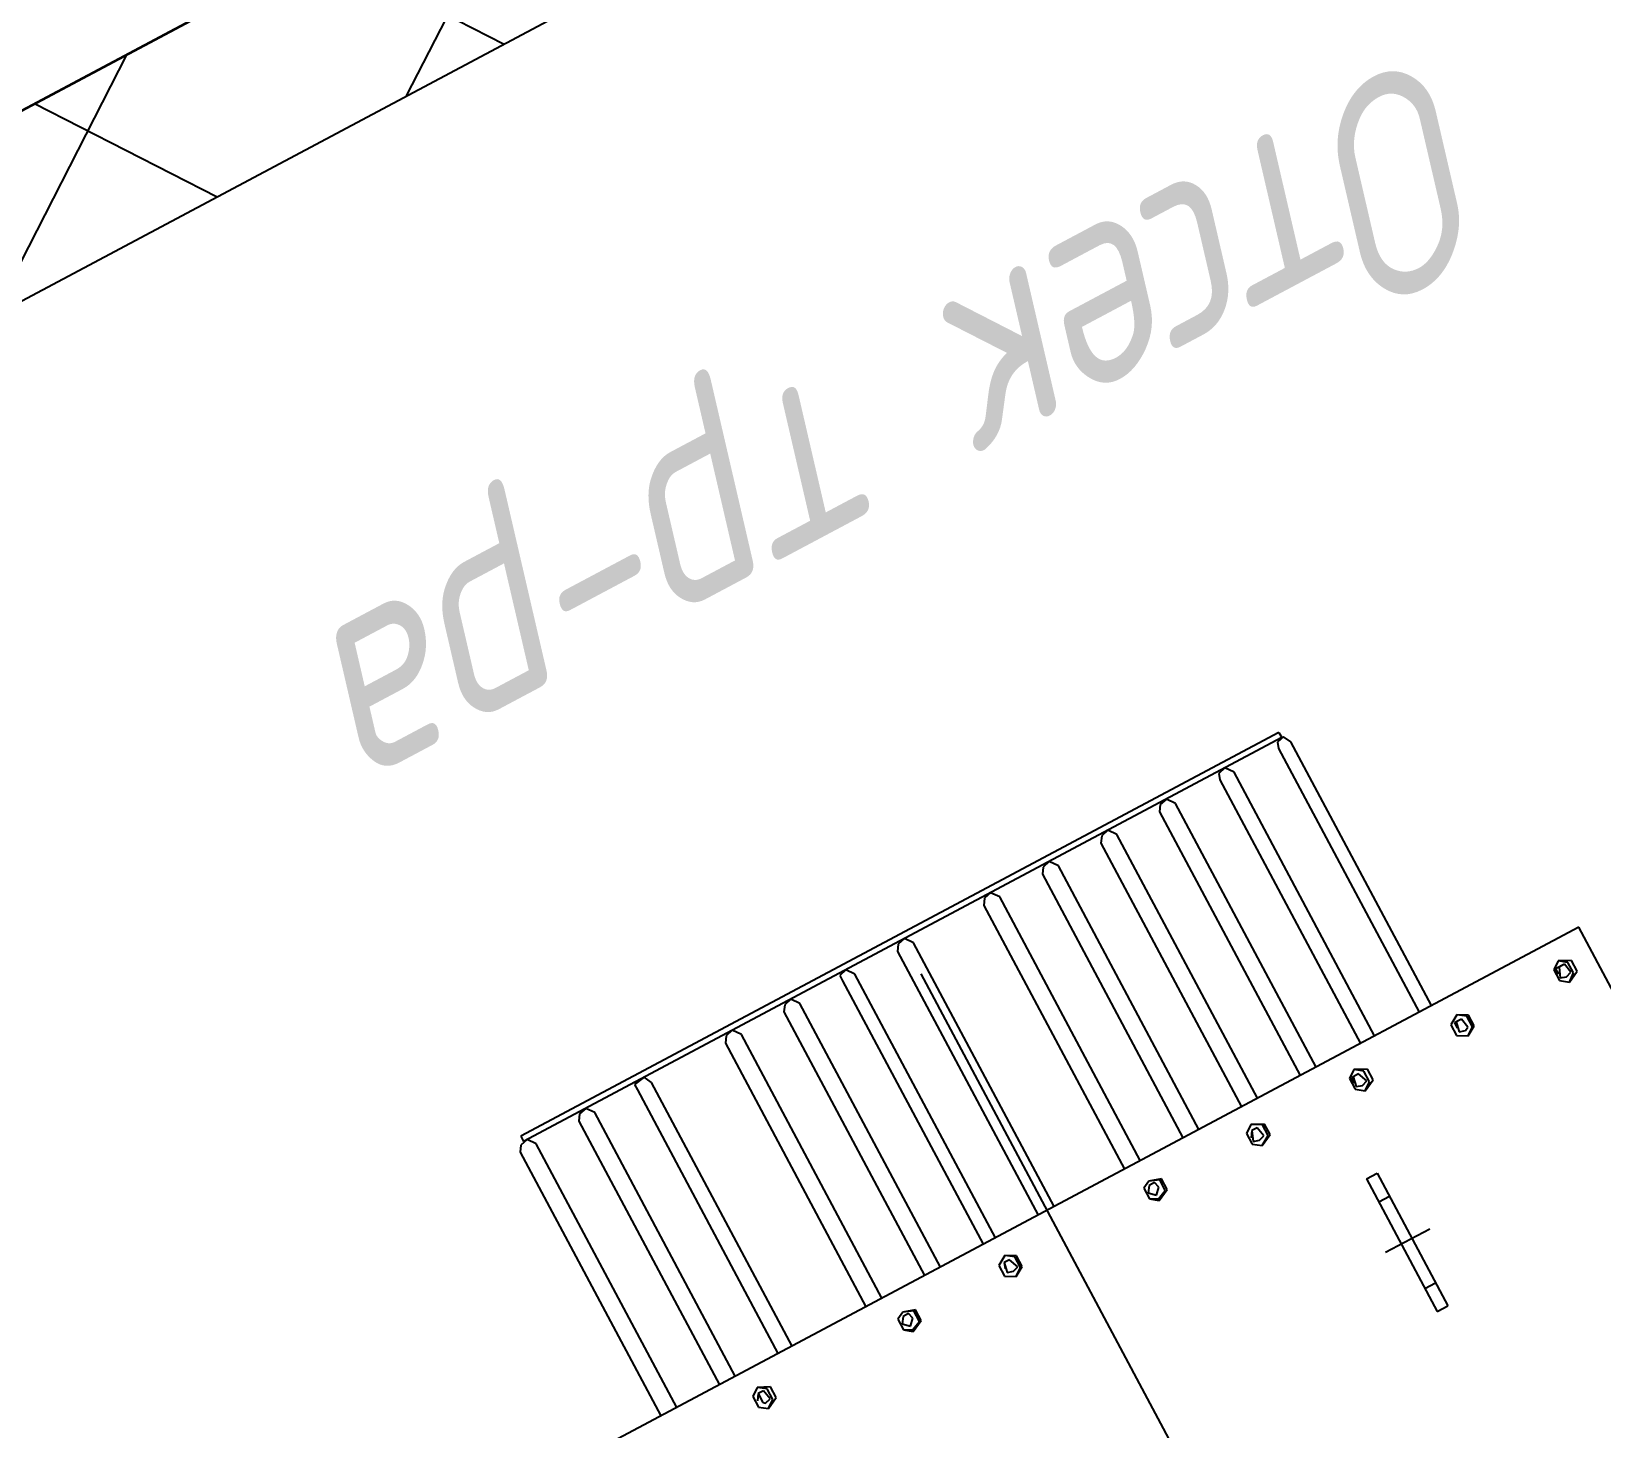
# Model space of a CAD drawing. Extents: x 5370511 to 5386565, y 1010429 to 1053793.
# Drawn here: x 5379989.571 to 5379991.437, y 1040738.766 to 1040740.427 of the extents above; entities that cross this region are included whole.
import ezdxf
from ezdxf import colors
from ezdxf.entities.mleader import LeaderData, LeaderLine
from ezdxf.math import Vec2, Vec3

# ---------------------------------------------------------------- set-up
doc = ezdxf.new("R2010")
doc.units = 0
doc.layers.get('0').update_dxf_attribs({"linetype": 'CONTINUOUS'})
for name, color, linetype, lineweight in [('ЭС (текст)', 7, 'CONTINUOUS', 25), ('ЭС (тонкий)', 7, 'CONTINUOUS', 25), ('ЭС сети', 1, 'CONTINUOUS', 50)]:
    doc.layers.add(name, color=color, linetype=linetype, lineweight=lineweight)
doc.styles.add('ГОСТ_НИПИ', font='gost_nipi.shx', dxfattribs={"oblique": 15})
doc.styles.add('ЭС', font='gost_nipi.shx', dxfattribs={"oblique": 14.99997778074544})

# ---------------------------------------------------------------- blocks, each defined once
blk = doc.blocks.new('A$C277B5DBA')
blk.add_line((0, 33.865495398235), (0, -1.151374571691122))
for points in [[(-5.105572983807832, 34.40006326860317), (5.105572983808401, 34.40006326860317)], [(-5.105572983807832, 34.40006326860317), (-5.105572983807832, 34.32855963815383)], [(5.105572983808401, 34.40006326860317), (5.105572983808401, 34.32855963815383)], [(-5.177290551621553, 34.23322146422118), (-5.129478839745644, 34.32855963815383)], [(-5.177290551621553, 30.68098132412837), (-5.177290551621553, 34.23322146422118)], [(-5.129478839745644, 34.32855963815383), (-5.033855415994111, 34.30472509467058)], [(-5.105572983807832, 34.32855963815383), (5.105572983808401, 34.32855963815383)], [(-5.033855415994111, 34.30472509467058), (-5.009949560055901, 34.23322146422118)], [(-5.009949560055901, 34.23322146422118), (-5.009949560055901, 30.68098132412837)], [(-4.412303161607753, 34.23322146422118), (-4.340585593793804, 34.32855963815383)], [(-4.412303161607753, 30.68098132412837), (-4.412303161607753, 34.23322146422118)], [(-4.340585593793804, 34.32855963815383), (-4.244962170042044, 34.30472509467058)], [(-4.244962170042044, 34.30472509467058), (-4.221056314104061, 34.23322146422118)], [(-4.221056314104061, 34.23322146422118), (-4.221056314104061, 30.68098132412837)], [(-3.623409915655571, 34.23322146422118), (-3.551692347841794, 34.32855963815383)], [(-3.623409915655571, 30.68098132412837), (-3.623409915655571, 34.23322146422118)], [(-3.551692347841794, 34.32855963815383), (-3.456068924089919, 34.30472509467058)], [(-3.456068924089919, 34.30472509467058), (-3.408257212214096, 34.23322146422118)], [(-3.408257212214096, 34.23322146422118), (-3.408257212214096, 30.68098132412837)], [(-2.834516669703476, 34.23322146422118), (-2.762799101889755, 34.32855963815383)], [(-2.834516669703476, 30.68098132412837), (-2.834516669703476, 34.23322146422118)], [(-2.762799101889755, 34.32855963815383), (-2.667175678137994, 34.30472509467058)], [(-2.667175678137994, 34.30472509467058), (-2.619363966262085, 34.23322146422118)], [(-2.619363966262085, 34.23322146422118), (-2.619363966262085, 30.68098132412837)], [(-2.045623423751437, 34.23322146422118), (-1.973905855937716, 34.32855963815383)], [(-2.045623423751437, 30.68098132412837), (-2.045623423751437, 34.23322146422118)], [(-1.973905855937716, 34.32855963815383), (-1.878282432185955, 34.30472509467058)], [(-1.878282432185955, 34.30472509467058), (-1.830470720310046, 34.23322146422118)], [(-1.830470720310046, 34.23322146422118), (-1.830470720310046, 30.68098132412837)], [(-1.256730177799426, 34.23322146422118), (-1.185012609985705, 34.32855963815383)], [(-1.256730177799426, 30.68098132412837), (-1.256730177799426, 34.23322146422118)], [(-1.185012609985705, 34.32855963815383), (-1.089389186233944, 34.30472509467058)], [(-1.089389186233944, 34.30472509467058), (-1.041577474358036, 34.23322146422118)], [(-1.041577474358036, 34.23322146422118), (-1.041577474358036, 30.68098132412837)], [(-0.09562342375150479, 34.23322146422118), (-0.0239058559376133, 34.32855963815383)], [(-0.09562342375150479, 30.68098132412837), (-0.09562342375150479, 34.23322146422118)], [(-0.0239058559376133, 34.32855963815383), (0.0717175678140336, 34.30472509467058)], [(0.0717175678140336, 34.30472509467058), (0.1195292796898855, 34.23322146422118)], [(0.1195292796898855, 34.23322146422118), (0.1195292796898855, 30.68098132412837)], [(0.6932698222005058, 34.23322146422118), (0.7649873900141984, 34.32855963815383)], [(0.6932698222005058, 30.68098132412837), (0.6932698222005058, 34.23322146422118)], [(0.7649873900141984, 34.32855963815383), (0.8606108137661295, 34.30472509467058)], [(0.8606108137661295, 34.30472509467058), (0.8606108137661295, 34.23322146422118)], [(0.8606108137661295, 34.23322146422118), (0.8606108137661295, 30.68098132412837)], [(1.434351356276721, 34.23322146422118), (1.506068924090442, 34.32855963815383)], [(1.434351356276721, 30.68098132412837), (1.434351356276721, 34.23322146422118)], [(1.506068924090442, 34.32855963815383), (1.601692347842203, 34.30472509467058)], [(1.601692347842203, 34.30472509467058), (1.649504059718112, 34.23322146422118)], [(1.649504059718112, 34.23322146422118), (1.649504059718112, 30.68098132412837)], [(2.223244602228732, 34.23322146422118), (2.294962170042453, 34.32855963815383)], [(2.223244602228732, 30.68098132412837), (2.223244602228732, 34.23322146422118)], [(2.294962170042453, 34.32855963815383), (2.390585593794214, 34.30472509467058)], [(2.390585593794214, 34.30472509467058), (2.438397305670122, 34.23322146422118)], [(2.438397305670122, 34.23322146422118), (2.438397305670122, 30.68098132412837)], [(3.432163068152619, 34.23322146422118), (3.479974780028357, 34.32855963815383)], [(3.432163068152619, 30.68098132412837), (3.432163068152619, 34.23322146422118)], [(3.479974780028357, 34.32855963815383), (3.62340991565614, 34.30472509467058)], [(3.62340991565614, 34.30472509467058), (3.62340991565614, 34.23322146422118)], [(3.62340991565614, 34.23322146422118), (3.62340991565614, 30.68098132412837)], [(4.19715045816659, 34.23322146422118), (4.268868025980368, 34.32855963815383)], [(4.19715045816659, 30.68098132412837), (4.19715045816659, 34.23322146422118)], [(4.268868025980368, 34.32855963815383), (4.364491449732299, 34.30472509467058)], [(4.364491449732299, 34.30472509467058), (4.41230316160798, 34.23322146422118)], [(4.41230316160798, 34.23322146422118), (4.41230316160798, 30.68098132412837)], [(4.9860437041186, 34.23322146422118), (5.057761271932435, 34.32855963815383)], [(4.9860437041186, 30.68098132412837), (4.9860437041186, 34.23322146422118)], [(5.057761271932435, 34.32855963815383), (5.153384695684252, 34.30472509467058)], [(5.153384695684252, 34.30472509467058), (5.201196407560047, 34.23322146422118)], [(5.201196407560047, 34.23322146422118), (5.201196407560047, 30.68098132412837)], [(-7.161476594470756, 3.716365231989563), (-7.161476594470727, 30.68098132412837)], [(-7.161476594470727, 30.68098132412837), (7.161476594471281, 30.68098132412837)], [(-6.898512179153201, 30.37113225884742), (-6.755077043525802, 30.44263588929687)], [(-6.850700467277477, 30.37113225884742), (-6.755077043525802, 30.44263588929687)], [(-6.755077043525802, 30.44263588929687), (-6.659453619773998, 30.37113225884742)], [(-6.755077043525802, 30.44263588929687), (-6.659453619773998, 30.37113225884742)], [(-5.511972534752786, 30.37113225884742), (-5.392443255063171, 30.44263588929687)], [(-5.488066678814903, 30.37113225884742), (-5.392443255063171, 30.44263588929687)], [(-5.392443255063171, 30.44263588929687), (-5.272913975373541, 30.37113225884742)], [(-5.392443255063171, 30.44263588929687), (-5.272913975373541, 30.37113225884742)], [(-4.149338746290198, 30.37113225884742), (-4.005903610662614, 30.44263588929687)], [(-4.101527034414374, 30.37113225884742), (-4.005903610662614, 30.44263588929687)], [(-4.005903610662614, 30.44263588929687), (-3.910280186910882, 30.37113225884742)], [(-4.005903610662614, 30.44263588929687), (-3.910280186910882, 30.37113225884742)], [(-2.762799101889755, 30.37113225884742), (-2.619363966262085, 30.44263588929687)], [(-2.7388932459518, 30.37113225884742), (-2.619363966262085, 30.44263588929687)], [(-2.619363966262085, 30.44263588929687), (-2.523740542510325, 30.37113225884742)], [(-2.619363966262085, 30.44263588929687), (-2.523740542510325, 30.37113225884742)], [(-1.376259457489226, 30.37113225884742), (-1.232824321861528, 30.4188013458138)], [(-1.352353601551243, 30.37113225884742), (-1.232824321861528, 30.4188013458138)], [(-1.232824321861528, 30.4188013458138), (-1.137200898109796, 30.37113225884742)], [(-1.232824321861528, 30.4188013458138), (-1.137200898109796, 30.37113225884742)], [(0.5737405425108761, 30.37113225884742), (0.6932698222005058, 30.44263588929687)], [(0.5976463984488589, 30.37113225884742), (0.6932698222005058, 30.44263588929687)], [(0.6932698222005058, 30.44263588929687), (0.8127991018902208, 30.37113225884742)], [(0.6932698222005058, 30.44263588929687), (0.8127991018902208, 30.37113225884742)], [(1.936374330973393, 30.37113225884742), (2.079809466601063, 30.4188013458138)], [(1.960280186911319, 30.37113225884742), (2.079809466601063, 30.4188013458138)], [(2.079809466601063, 30.4188013458138), (2.175432890352823, 30.37113225884742)], [(2.079809466601063, 30.4188013458138), (2.175432890352823, 30.37113225884742)], [(3.886374330973354, 30.37113225884742), (4.029809466601137, 30.44263588929687)], [(3.934186042849291, 30.37113225884742), (4.029809466601137, 30.44263588929687)], [(4.029809466601137, 30.44263588929687), (4.125432890352698, 30.37113225884742)], [(4.029809466601137, 30.44263588929687), (4.125432890352698, 30.37113225884742)], [(-6.898512179153201, 30.22812499794851), (-6.898512179153201, 30.37113225884742)], [(-6.850700467277477, 30.22812499794851), (-6.850700467277477, 30.37113225884742)], [(-6.826794611339565, 30.2519595414317), (-6.802888755401611, 30.37113225884742)], [(-6.826794611339565, 30.2519595414317), (-6.802888755401611, 30.37113225884742)], [(-6.755077043525802, 30.22812499794851), (-6.826794611339565, 30.2519595414317)], [(-6.755077043525802, 30.22812499794851), (-6.826794611339565, 30.2519595414317)], [(-6.802888755401611, 30.37113225884742), (-6.731171187587719, 30.37113225884742)], [(-6.802888755401611, 30.37113225884742), (-6.683359475711896, 30.37113225884742)], [(-6.683359475711896, 30.2519595414317), (-6.755077043525802, 30.22812499794851)], [(-6.731171187587719, 30.37113225884742), (-6.683359475711896, 30.2519595414317)], [(-6.683359475711896, 30.37113225884742), (-6.683359475711896, 30.29962862839808)], [(-6.659453619773998, 30.37113225884742), (-6.659453619773998, 30.22812499794851)], [(-6.659453619773998, 30.37113225884742), (-6.659453619773998, 30.22812499794851)], [(-5.511972534752786, 30.22812499794851), (-5.511972534752786, 30.37113225884742)], [(-5.488066678814903, 30.22812499794851), (-5.488066678814903, 30.37113225884742)], [(-5.440254966939008, 30.2519595414317), (-5.416349111001097, 30.37113225884742)], [(-5.440254966939008, 30.2519595414317), (-5.416349111001097, 30.37113225884742)], [(-5.392443255063171, 30.22812499794851), (-5.440254966939008, 30.2519595414317)], [(-5.392443255063171, 30.22812499794851), (-5.440254966939008, 30.2519595414317)], [(-5.416349111001097, 30.37113225884742), (-5.34463154318729, 30.37113225884742)], [(-5.416349111001097, 30.37113225884742), (-5.32072568724945, 30.37113225884742)], [(-5.32072568724945, 30.2519595414317), (-5.392443255063171, 30.22812499794851)], [(-5.34463154318729, 30.37113225884742), (-5.32072568724945, 30.2519595414317)], [(-5.32072568724945, 30.37113225884742), (-5.32072568724945, 30.29962862839808)], [(-5.272913975373541, 30.37113225884742), (-5.272913975373541, 30.22812499794851)], [(-5.272913975373541, 30.37113225884742), (-5.272913975373541, 30.22812499794851)], [(-4.149338746290198, 30.22812499794851), (-4.149338746290198, 30.37113225884742)], [(-4.101527034414374, 30.22812499794851), (-4.101527034414374, 30.37113225884742)], [(-4.077621178476505, 30.2519595414317), (-4.029809466600597, 30.37113225884742)], [(-4.077621178476505, 30.2519595414317), (-4.029809466600597, 30.37113225884742)], [(-4.005903610662614, 30.22812499794851), (-4.077621178476505, 30.2519595414317)], [(-4.005903610662614, 30.22812499794851), (-4.077621178476505, 30.2519595414317)], [(-4.029809466600597, 30.37113225884742), (-3.958091898786762, 30.37113225884742)], [(-4.029809466600597, 30.37113225884742), (-3.934186042848722, 30.37113225884742)], [(-3.934186042848722, 30.2519595414317), (-4.005903610662614, 30.22812499794851)], [(-3.958091898786762, 30.37113225884742), (-3.934186042848722, 30.2519595414317)], [(-3.934186042848722, 30.37113225884742), (-3.934186042848722, 30.29962862839808)], [(-3.910280186910882, 30.37113225884742), (-3.910280186910882, 30.22812499794851)], [(-3.910280186910882, 30.37113225884742), (-3.910280186910882, 30.22812499794851)], [(-2.762799101889755, 30.22812499794851), (-2.762799101889755, 30.37113225884742)], [(-2.7388932459518, 30.22812499794851), (-2.7388932459518, 30.37113225884742)], [(-2.691081534075835, 30.2519595414317), (-2.667175678137994, 30.37113225884742)], [(-2.691081534075835, 30.2519595414317), (-2.667175678137994, 30.37113225884742)], [(-2.619363966262085, 30.22812499794851), (-2.691081534075835, 30.2519595414317)], [(-2.619363966262085, 30.22812499794851), (-2.691081534075835, 30.2519595414317)], [(-2.667175678137994, 30.37113225884742), (-2.595458110324159, 30.37113225884742)], [(-2.667175678137994, 30.37113225884742), (-2.595458110324159, 30.37113225884742)], [(-2.547646398448165, 30.2519595414317), (-2.619363966262085, 30.22812499794851)], [(-2.595458110324159, 30.37113225884742), (-2.547646398448165, 30.2519595414317)], [(-2.595458110324159, 30.37113225884742), (-2.547646398448165, 30.29962862839808)], [(-2.523740542510325, 30.37113225884742), (-2.523740542510325, 30.22812499794851)], [(-2.523740542510325, 30.37113225884742), (-2.523740542510325, 30.22812499794851)], [(-1.376259457489226, 30.22812499794856), (-1.376259457489226, 30.37113225884742)], [(-1.352353601551243, 30.22812499794856), (-1.352353601551243, 30.37113225884742)], [(-1.304541889675278, 30.29962862839813), (-1.280636033737466, 30.37113225884742)], [(-1.304541889675278, 30.29962862839813), (-1.280636033737466, 30.37113225884742)], [(-1.232824321861528, 30.22812499794856), (-1.304541889675278, 30.29962862839813)], [(-1.232824321861528, 30.22812499794856), (-1.304541889675278, 30.29962862839813)], [(-1.280636033737466, 30.37113225884742), (-1.208918465923631, 30.37113225884742)], [(-1.280636033737466, 30.37113225884742), (-1.208918465923631, 30.37113225884742)], [(-1.161106754047609, 30.29962862839813), (-1.232824321861528, 30.22812499794856)], [(-1.208918465923631, 30.37113225884742), (-1.161106754047609, 30.29962862839813)], [(-1.208918465923631, 30.37113225884742), (-1.161106754047609, 30.29962862839813)], [(-1.137200898109796, 30.37113225884742), (-1.137200898109796, 30.22812499794856)], [(-1.137200898109796, 30.37113225884742), (-1.137200898109796, 30.22812499794856)], [(0.5737405425108761, 30.22812499794851), (0.5737405425108761, 30.37113225884742)], [(0.5976463984488589, 30.22812499794851), (0.5976463984488589, 30.37113225884742)], [(0.6215522543865575, 30.2519595414317), (0.6693639662624946, 30.37113225884742)], [(0.6215522543865575, 30.2519595414317), (0.6693639662624946, 30.37113225884742)], [(0.6932698222005058, 30.22812499794851), (0.6215522543865575, 30.2519595414317)], [(0.6932698222005058, 30.22812499794851), (0.6215522543865575, 30.2519595414317)], [(0.6693639662624946, 30.37113225884742), (0.7410815340764714, 30.37113225884742)], [(0.6693639662624946, 30.37113225884742), (0.7410815340764714, 30.37113225884742)], [(0.7649873900141984, 30.2519595414317), (0.6932698222005058, 30.22812499794851)], [(0.7410815340764714, 30.37113225884742), (0.7649873900141984, 30.2519595414317)], [(0.7410815340764714, 30.37113225884742), (0.7649873900141984, 30.29962862839808)], [(0.8127991018902208, 30.37113225884742), (0.8127991018902208, 30.22812499794851)], [(0.8127991018902208, 30.37113225884742), (0.8127991018902208, 30.22812499794851)], [(1.936374330973393, 30.22812499794856), (1.936374330973393, 30.37113225884742)], [(1.960280186911319, 30.22812499794856), (1.960280186911319, 30.37113225884742)], [(2.008091898787285, 30.29962862839813), (2.031997754725154, 30.37113225884742)], [(2.008091898787285, 30.29962862839813), (2.031997754725154, 30.37113225884742)], [(2.079809466601063, 30.22812499794856), (2.008091898787285, 30.29962862839813)], [(2.079809466601063, 30.22812499794856), (2.008091898787285, 30.29962862839813)], [(2.031997754725154, 30.37113225884742), (2.103715322538989, 30.37113225884742)], [(2.031997754725154, 30.37113225884742), (2.103715322538989, 30.37113225884742)], [(2.151527034414983, 30.29962862839813), (2.079809466601063, 30.22812499794856)], [(2.103715322538989, 30.37113225884742), (2.151527034414983, 30.29962862839813)], [(2.103715322538989, 30.37113225884742), (2.151527034414983, 30.29962862839813)], [(2.175432890352823, 30.37113225884742), (2.175432890352823, 30.22812499794856)], [(2.175432890352823, 30.37113225884742), (2.175432890352823, 30.22812499794856)], [(3.886374330973354, 30.22812499794851), (3.886374330973354, 30.37113225884742)], [(3.934186042849291, 30.22812499794851), (3.934186042849291, 30.37113225884742)], [(3.958091898786989, 30.2519595414317), (3.981997754725143, 30.37113225884742)], [(3.958091898786989, 30.2519595414317), (3.981997754725143, 30.37113225884742)], [(4.029809466601137, 30.22812499794851), (3.958091898786989, 30.2519595414317)], [(4.029809466601137, 30.22812499794851), (3.958091898786989, 30.2519595414317)], [(3.981997754725143, 30.37113225884742), (4.053715322539034, 30.37113225884742)], [(3.981997754725143, 30.37113225884742), (4.053715322539034, 30.37113225884742)], [(4.053715322539034, 30.2519595414317), (4.029809466601137, 30.22812499794851)], [(4.053715322539034, 30.37113225884742), (4.053715322539034, 30.2519595414317)], [(4.053715322539034, 30.37113225884742), (4.101527034414943, 30.29962862839808)], [(4.125432890352698, 30.37113225884742), (4.125432890352698, 30.22812499794851)], [(4.125432890352698, 30.37113225884742), (4.125432890352698, 30.22812499794851)], [(-6.755077043525802, 30.15662136749911), (-6.898512179153201, 30.22812499794851)], [(-6.755077043525802, 30.15662136749911), (-6.850700467277477, 30.22812499794851)], [(-6.659453619773998, 30.22812499794851), (-6.755077043525802, 30.15662136749911)], [(-6.659453619773998, 30.22812499794851), (-6.755077043525802, 30.15662136749911)], [(-5.392443255063171, 30.15662136749911), (-5.511972534752786, 30.22812499794851)], [(-5.392443255063171, 30.15662136749911), (-5.488066678814903, 30.22812499794851)], [(-5.272913975373541, 30.22812499794851), (-5.392443255063171, 30.15662136749911)], [(-5.272913975373541, 30.22812499794851), (-5.392443255063171, 30.15662136749911)], [(-4.005903610662614, 30.15662136749911), (-4.149338746290198, 30.22812499794851)], [(-4.005903610662614, 30.15662136749911), (-4.101527034414374, 30.22812499794851)], [(-3.910280186910882, 30.22812499794851), (-4.005903610662614, 30.15662136749911)], [(-3.910280186910882, 30.22812499794851), (-4.005903610662614, 30.15662136749911)], [(-2.619363966262085, 30.15662136749911), (-2.762799101889755, 30.22812499794851)], [(-2.619363966262085, 30.15662136749911), (-2.7388932459518, 30.22812499794851)], [(-2.523740542510325, 30.22812499794851), (-2.619363966262085, 30.15662136749911)], [(-2.523740542510325, 30.22812499794851), (-2.619363966262085, 30.15662136749911)], [(-1.232824321861528, 30.15662136749911), (-1.376259457489226, 30.22812499794856)], [(-1.232824321861528, 30.18045591098235), (-1.352353601551243, 30.22812499794856)], [(-1.137200898109796, 30.22812499794856), (-1.232824321861528, 30.18045591098235)], [(-1.137200898109796, 30.22812499794856), (-1.232824321861528, 30.15662136749911)], [(0.6932698222005058, 30.15662136749911), (0.5737405425108761, 30.22812499794851)], [(0.6932698222005058, 30.15662136749911), (0.5976463984488589, 30.22812499794851)], [(0.8127991018902208, 30.22812499794851), (0.6932698222005058, 30.15662136749911)], [(0.8127991018902208, 30.22812499794851), (0.6932698222005058, 30.15662136749911)], [(2.079809466601063, 30.15662136749911), (1.936374330973393, 30.22812499794856)], [(2.079809466601063, 30.18045591098235), (1.960280186911319, 30.22812499794856)], [(2.175432890352823, 30.22812499794856), (2.079809466601063, 30.18045591098235)], [(2.175432890352823, 30.22812499794856), (2.079809466601063, 30.15662136749911)], [(4.029809466601137, 30.15662136749911), (3.886374330973354, 30.22812499794851)], [(4.029809466601137, 30.15662136749911), (3.934186042849291, 30.22812499794851)], [(4.125432890352698, 30.22812499794851), (4.029809466601137, 30.15662136749911)], [(4.125432890352698, 30.22812499794851), (4.029809466601137, 30.15662136749911)], [(-3.671221627531366, 29.22707417165635), (-3.671221627531366, 27.43948341042)], [(-3.527786491903925, 29.22707417165635), (-3.671221627531366, 29.22707417165635)], [(-3.527786491903925, 29.22707417165635), (-3.527786491903925, 27.43948341042)], [(-3.527786491903925, 28.91722510637522), (-3.671221627531366, 28.91722510637522)], [(-3.910280186910882, 28.34519606277974), (-3.312633788462335, 28.34519606277974)], [(-3.527786491903925, 27.74933247570085), (-3.671221627531366, 27.74933247570085)], [(-3.527786491903925, 27.43948341042), (-3.671221627531366, 27.43948341042)]]:
    blk.add_lwpolyline(points)
blk = doc.blocks.new('*U522')
blk.add_blockref('A$C277B5DBA', (0, 0))
blk = doc.blocks.new('*U645')
at = {"layer": 'ЭС (тонкий)', "transparency": 33554687}
h = blk.add_hatch(dxfattribs=at)
h.set_pattern_fill('ANSI37', color=253, angle=79.77202800376043)
h.set_pattern_definition([(124.7720280037604, (389.8221076882319, -736.7669303502602), (-2.608033060492139, -1.810742542544358), []), (214.7720280037603, (389.8221076882319, -736.7669303502602), (1.810742542544358, -2.608033060492139), [])])
h.paths.add_polyline_path([(222.3977735015176, -46.04235934410394), (262.3977735015212, -46.04235934396388), (262.3977735015285, -48.0423593439657), (222.3977735015285, -48.04235934410394)])
h.paths.add_polyline_path([(271.397773499664, -48.04235934393296), (273.3977734996622, -48.04235934392568), (273.3977734998332, -97.04235934392568), (271.397773499835, -97.04235934393296)], flags=17)
h.paths.add_polyline_path([(211.3977735035658, -99.04235934414396), (351.3977734914586, -99.04235934365465), (411.3977734877333, -99.04235934345274), (411.3977734877242, -96.12499739853706), (409.3977734877242, -96.12499739854252), (409.397773487726, -97.0423593434582), (351.3977734914513, -97.04235934365647), (351.3977734912803, -48.04235934365647), (409.397773487555, -48.04235934252506), (409.3977734877242, -96.58367837006813), (411.3977734877242, -96.12499739853706), (411.3977734875514, -46.0423593425196), (298.164321817512, -46.04235934383837), (298.1643218175211, -48.04235934384201), (349.3977734912785, -48.04235934366193), (349.3977734914531, -97.0423593427306), (213.3977735035567, -97.04235934413668), (213.3977735033893, -48.04235934320536), (280.1643218193838, -48.04235934297617), (280.1643218193783, -46.04235934390385), (211.397773503382, -46.042359343209)])
h.paths.add_polyline_path([(401.1258575833069, -46.04235934348367), (360.3977734894104, -46.04235934362737), (360.3977734894213, -48.04235934362373), (401.1258575833087, -48.04235934348549)])
at = {"layer": 'ЭС (тонкий)', "color": 253, "transparency": 33554687}
for p, q in [((211.3977735033857, -46.042359343209), (211.3977735035676, -99.04235934414578)), ((213.3977735035621, -97.04235934413668), (213.397773503393, -48.04235934320536))]:
    blk.add_line(p, q, dxfattribs=at)
blk.add_lwpolyline([(246.1623667599586, -38.54376613982072), (262.4020632271665, -46.04442335458384), (272.4020632189593, -46.04482804725899), (272.3999183477961, -99.04482800385972), (211.3999183977382, -99.04235937853969), (211.4020632689014, -46.04235942193895), (222.4020632599083, -46.04280458388143), (238.6423667661099, -38.54346181092819)], dxfattribs=at)
at = {"layer": 'ЭС (тонкий)', "color": 253, "transparency": 33554687, "xscale": -1, "rotation": 90}
blk.add_blockref('*U522', (259.3518411583898, -74.32229632349959), dxfattribs=at)
at = {"layer": 'ЭС (текст)', "color": 253, "transparency": 33554687, "style": 'ЭС', "oblique": 15}
blk.add_text('Отсек тр-ра', height=2.5, rotation=270, dxfattribs=at).set_placement((218.5959308036502, -63.77006199336211))
blk = doc.blocks.new('_None')

msp = doc.modelspace()

# ---------------------------------------------------------------- block references
at = {"layer": 'ЭС сети', "color": 1, "lineweight": 15, "xscale": 0.09999999999999999, "yscale": 0.09999999999999999, "zscale": 0.09999999999999999, "rotation": 298.0491553101125}
msp.add_blockref('*U645', (5379986.584096273, 1040762.701537619), dxfattribs=at)

# ---------------------------------------------------------------- next in the draw order: leaders
ml = msp.add_multileader_mtext('Standard')
ml.set_content('{\\Fgost_ful|c204;\\H1.00002x;2-х ярусная балка \\Pкабельной эстакады\\P\\f@Batang|b0|i0|c204|p18;\\H0.99998x;\\Q0;□\\fMS Shell Dlg 2|b0|i0|c204|p0;\\H0.70833x;\\Q15; \\Fgost_ful|c204;\\H1.4118x;140х140х5}', color=256, style='ГОСТ_НИПИ')
ml.set_leader_properties()
ml.set_arrow_properties(name='NONE')
ml.build(insert=Vec2(0, 0))
ml.multileader.update_dxf_attribs({"text_left_attachment_type": 6, "text_right_attachment_type": 6, "dogleg_length": 0.36})
ctx = ml.context
ctx.base_point, ctx.char_height, ctx.landing_gap_size, ctx.plane_origin, ctx.plane_x_axis, ctx.plane_y_axis = Vec3(5380004.251443097, 1040770.189755749), 3, 0.5, Vec3(5379868.405246147, 1040806.268258186), Vec3(0.4702288900906857, -0.8825444979852755), Vec3(0.8825444979852755, 0.4702288900906857)
ctx.left_attachment, ctx.right_attachment, ctx.text_align_type = 6, 6, 1
notes = []
notes.append((ctx, [(0, (1, 1, 0), (5380004.082160697, 1040770.507471768), (0.4702288900906856, -0.8825444979852755), 0.36, [(2, [(5379979.142594306, 1040776.668047878), (5380000.367819382, 1040797.257666553), (5380044.410585798, 1040779.731318544)], 0, [])])]))
ctx.mtext.insert, ctx.mtext.text_direction, ctx.mtext.rotation, ctx.mtext.alignment, ctx.mtext.flow_direction = Vec3(5380015.287609178, 1040757.132507234), Vec3(0.4702288900906857, -0.8825444979852755), 5.201939092949404, 2, 5
for ctx, leaders in notes:
    for number, flags, end, landing, length, lines in leaders:
        leader = LeaderData()
        leader.index, (leader.has_last_leader_line, leader.has_dogleg_vector, leader.attachment_direction) = number, flags
        leader.last_leader_point, leader.dogleg_vector, leader.dogleg_length = Vec3(end), Vec3(landing), length
        for number, points, colour, breaks in lines:
            line = LeaderLine()
            line.index, line.vertices, line.color, line.breaks = number, Vec3.list(points), colors.encode_raw_color(colour), breaks
            leader.lines.append(line)
        ctx.leaders.append(leader)

doc.saveas('drawing.dxf')
